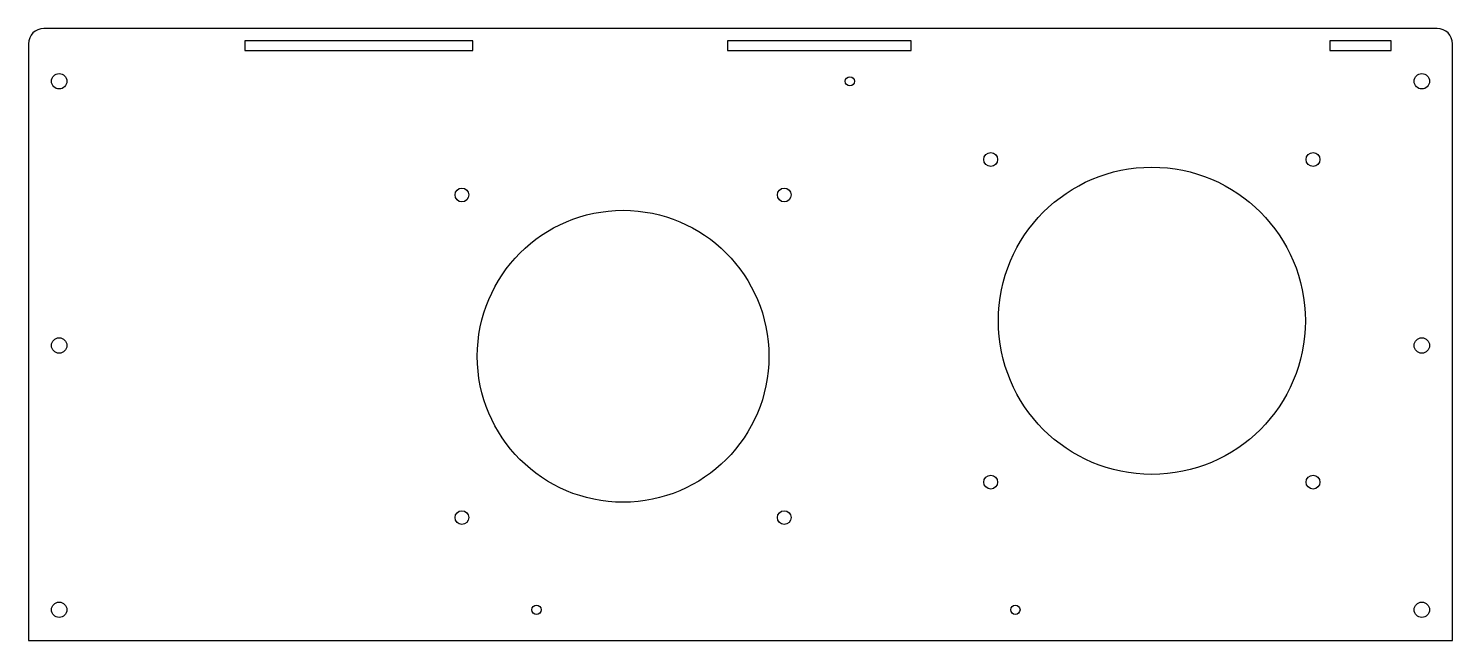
# Model space of a CAD drawing. Header units: millimetres. Extents: x 330 to 794, y 339 to 538.
import ezdxf

# ---------------------------------------------------------------- set-up
doc = ezdxf.new("R2010")
doc.units = ezdxf.units.MM

msp = doc.modelspace()

# ---------------------------------------------------------------- linework, layer by layer
at = {"color": 7, "linetype": 'Continuous', "lineweight": 25}
for p, q in [((788.55, 537.77), (334.67, 537.77)), ((474.37, 533.77), (400.12, 533.77)), ((400.12, 533.77), (400.12, 530.59)), ((474.37, 530.59), (474.37, 533.77)), ((617.24, 533.77), (557.37, 533.77)), ((557.37, 533.77), (557.37, 530.59)), ((617.24, 530.59), (617.24, 533.77)), ((773.55, 533.77), (753.55, 533.77)), ((753.55, 533.77), (753.55, 530.59)), ((773.55, 530.59), (773.55, 533.77)), ((329.67, 532.77), (329.67, 338.59)), ((400.12, 530.59), (474.37, 530.59)), ((557.37, 530.59), (617.24, 530.59)), ((753.55, 530.59), (773.55, 530.59)), ((793.55, 338.59), (793.55, 532.77)), ((329.67, 338.59), (793.55, 338.59))]:
    msp.add_line(p, q, dxfattribs=at)
for centre, radius in [((339.67, 520.59), 2.5), ((597.24, 520.59), 1.5), ((783.55, 520.59), 2.5), ((643.11, 495.14), 2.25), ((748.11, 495.14), 2.25), ((695.61, 442.64), 50), ((470.87, 483.59), 2.25), ((575.87, 483.59), 2.25), ((523.37, 431.09), 47.5), ((339.67, 434.59), 2.5), ((783.55, 434.59), 2.5), ((643.11, 390.14), 2.25), ((748.11, 390.14), 2.25), ((470.87, 378.59), 2.25), ((575.87, 378.59), 2.25), ((339.67, 348.59), 2.5), ((495.16, 348.59), 1.5), ((651.16, 348.59), 1.5), ((783.55, 348.59), 2.5)]:
    msp.add_circle(centre, radius, dxfattribs=at)
for centre, start, end in [((334.67, 532.77), 90, 180), ((788.55, 532.77), 0, 90)]:
    msp.add_arc(centre, 5, start, end, dxfattribs=at)

doc.saveas('drawing.dxf')
